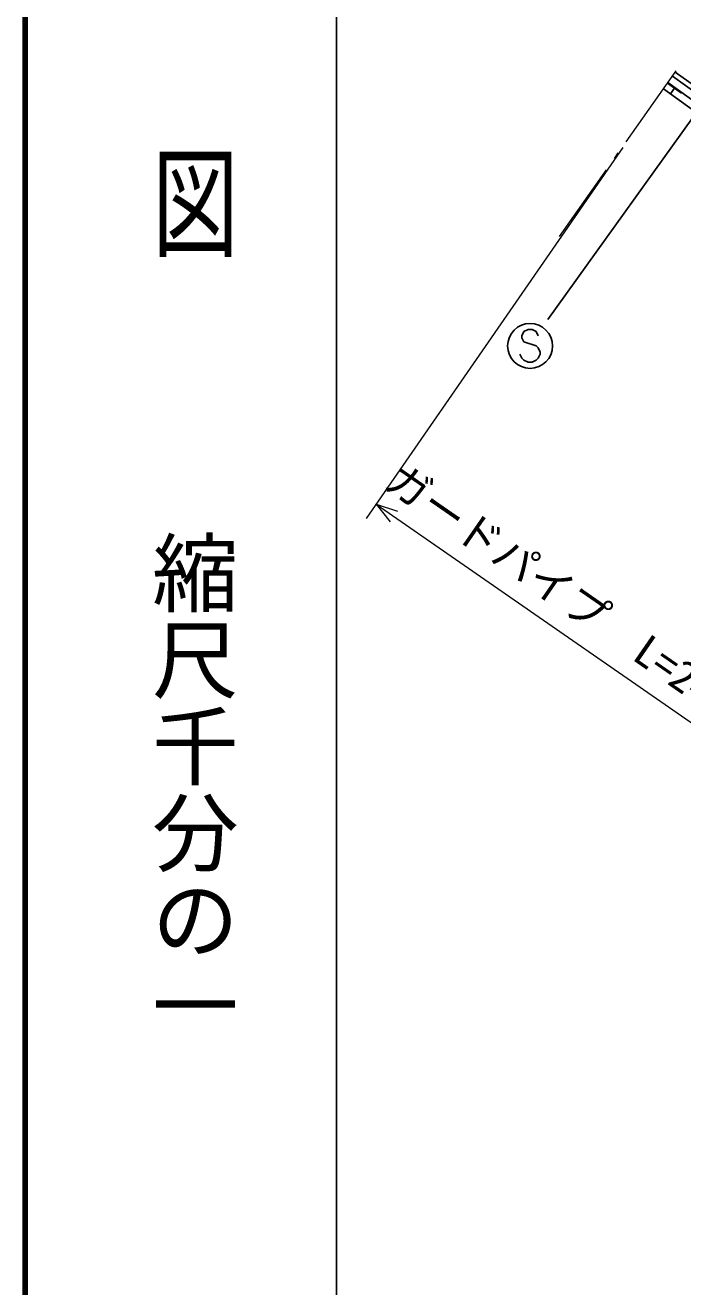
# Model space of a CAD drawing. Units: millimetres, scale not verified. Extents: x 40000 to 680000, y 20000 to 380000.
# Drawn here: x 40000 to 78043, y 247231 to 320170 of the extents above; entities that cross this region are included whole.
import ezdxf
from ezdxf.enums import TextEntityAlignment as Align

# ---------------------------------------------------------------- set-up
doc = ezdxf.new("R2010")
doc.units = ezdxf.units.MM
doc.header["$LTSCALE"] = 1000
for name, color, linetype, lineweight in [('M-BGD', 7, 'Continuous', 25), ('M-BMK-HTXT', 7, 'Continuous', 13), ('M-STR-HTXT', 7, 'Continuous', 13), ('M-STR-STRC', 7, 'Continuous', 25), ('M-TTL', 2, 'Continuous', 140), ('M-TTL-BAND', 7, 'Continuous', 25)]:
    doc.layers.add(name, color=color, linetype=linetype, lineweight=lineweight)
doc.styles.add('@ＭＳ ゴシック', font='')
doc.styles.add('ＭＳ ゴシック', font='')
doc.styles.get('@ＭＳ ゴシック').set_extended_font_data('@MS Gothic')
doc.styles.get('ＭＳ ゴシック').set_extended_font_data('MS Gothic')

msp = doc.modelspace()

# ---------------------------------------------------------------- linework, layer by layer
at = {"layer": 'M-BGD'}
for p, q in [((77607, 317453), (97555, 303235)), ((77158, 316818), (77970, 316235)), ((97331, 302922), (77439, 317219)), ((77564, 316526), (77331, 316202))]:
    msp.add_line(p, q, dxfattribs=at)
for points in [[(89037, 292775), (96466, 303007), (77184, 316857)], [(76930, 316497), (95387, 303181), (88348, 293348)]]:
    msp.add_lwpolyline(points, dxfattribs=at)
at = {"layer": 'M-BMK-HTXT'}
for p, q in [((74775, 313438), (77655, 317526)), ((74084, 312457), (74314, 312784)), ((70913, 307956), (73623, 311803))]:
    msp.add_line(p, q, dxfattribs=at)
at = {"layer": 'M-STR-HTXT'}
for p, q in [((74581, 313094), (59725, 291655)), ((60295, 292477), (80327, 278597)), ((60295, 292477), (61109, 291457)), ((60295, 292477), (61536, 292073))]:
    msp.add_line(p, q, dxfattribs=at)
at = {"layer": 'M-STR-STRC'}
for p, q in [((70233, 303157), (81604, 319002)), ((68854, 302455), (68736, 302218)), ((68736, 302218), (68736, 302100)), ((68736, 302100), (68854, 301864)), ((69090, 302573), (68854, 302455)), ((69327, 302573), (69090, 302573)), ((69563, 302455), (69327, 302573)), ((69681, 302218), (69563, 302455)), ((68854, 301864), (69563, 301628)), ((69563, 301628), (69681, 301509)), ((69681, 301509), (69800, 301273)), ((69800, 301273), (69800, 301155)), ((68736, 300918), (68618, 301155)), ((68854, 300800), (68736, 300918)), ((69090, 300682), (68854, 300800)), ((69327, 300682), (69090, 300682)), ((69563, 300800), (69327, 300682)), ((69681, 300918), (69563, 300800)), ((69800, 301155), (69681, 300918))]:
    msp.add_line(p, q, dxfattribs=at)
msp.add_circle((69209, 301628), 1300, dxfattribs=at)
at = {"layer": 'M-TTL'}
msp.add_line((40000, 380000), (40000, 20000), dxfattribs=at)
at = {"layer": 'M-TTL-BAND'}
msp.add_line((58000, 370000), (58000, 20000), dxfattribs=at)

# ---------------------------------------------------------------- texts
at = {"layer": 'M-STR-HTXT', "style": 'ＭＳ ゴシック'}
msp.add_text('ガードパイプ  L=24.5', height=1833, rotation=325.282, dxfattribs=at).set_placement((70596, 285948), align=Align.BOTTOM_CENTER)
at = {"layer": 'M-TTL-BAND', "style": '@ＭＳ ゴシック', "width": 1.4}
msp.add_text('平  面  図', height=3666, rotation=270, dxfattribs=at).set_placement((49777, 306475), align=Align.MIDDLE_RIGHT)
at = {"layer": 'M-TTL-BAND', "style": '@ＭＳ ゴシック'}
msp.add_text('縮尺千分の一', height=3666, rotation=270, dxfattribs=at).set_placement((49777, 261030), align=Align.MIDDLE_RIGHT)

doc.saveas('drawing.dxf')
